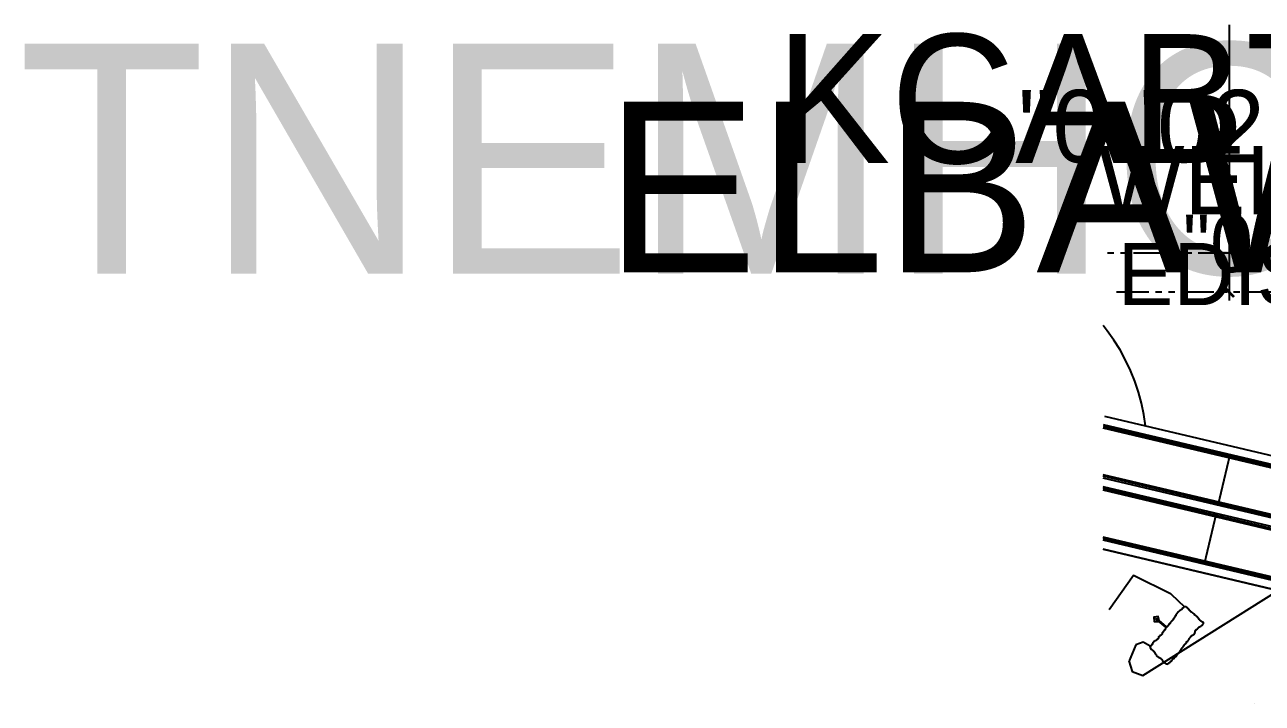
# Model space of a CAD drawing. Header units: feet. Extents: x -84 to 198, y -22 to 181.
# Drawn here: x -83.7 to 11.7, y 128.6 to 180.9 of the extents above; entities that cross this region are included whole.
import ezdxf
from ezdxf.enums import TextEntityAlignment as Align

# ---------------------------------------------------------------- set-up
doc = ezdxf.new("R2010")
doc.units = ezdxf.units.FT
for name, color, linetype in [('A-LINEA', 7, 'CONTINUOUS'), ('A-LINEA-FINA', 9, 'CONTINUOUS'), ('A-TEXTO-PDF', 3, 'CONTINUOUS')]:
    doc.layers.add(name, color=color, linetype=linetype)

msp = doc.modelspace()

# ---------------------------------------------------------------- linework, layer by layer
at = {"layer": 'A-LINEA'}
for p, q in [((0.28, 163.2578), (-0.2267, 163.2578)), ((1.28, 163.2578), (0.7733, 163.2578)), ((4.28, 163.2578), (1.7733, 163.2578)), ((5.28, 163.2578), (4.7733, 163.2578)), ((6.28, 163.2578), (5.7733, 163.2578)), ((9.28, 163.2578), (6.7733, 163.2578)), ((10.28, 163.2578), (9.7733, 163.2578)), ((11.28, 163.2578), (10.7733, 163.2578)), ((2.9733, 160.2578), (0.48, 160.2578)), ((3.9733, 160.2578), (3.48, 160.2578)), ((4.9733, 160.2578), (4.48, 160.2578)), ((7.9733, 160.2578), (5.48, 160.2578)), ((8.9733, 160.2578), (8.48, 160.2578)), ((9.9733, 160.2578), (9.48, 160.2578)), ((12.9733, 160.2578), (10.48, 160.2578)), ((-0.44, 150.6978), (37.3467, 141.7644)), ((-0.5467, 150.0444), (37.1867, 141.1111)), ((8.3067, 143.8311), (9.2267, 147.7244)), ((26.8533, 139.6978), (-0.5467, 146.1778)), ((26.8267, 139.5778), (-0.5467, 146.0578)), ((25.8267, 139.6844), (-0.5467, 145.9244)), ((25.6667, 139.0311), (-0.5467, 145.2444)), ((14.9333, 141.4444), (-0.5467, 145.1111)), ((14.9067, 141.3244), (-0.5467, 144.9778)), ((8.16, 143.1778), (7.2267, 139.2844)), ((14.1067, 137.9111), (-0.5467, 141.3778)), ((14.08, 137.7911), (-0.5467, 141.2578)), ((13.0667, 137.8978), (-0.5467, 141.1244)), ((12.92, 137.2578), (-0.5467, 140.4444)), ((-0.5467, 140.4444), (12.92, 137.2578)), ((2.5022, 130.701), (12.9314, 137.2503)), ((2.5022, 130.701), (12.9314, 137.2503)), ((4.6895, 136.9678), (5.7241, 135.9954)), ((4.6895, 136.9678), (5.7241, 135.9954)), ((3.52, 135.0311), (4.28, 134.3911)), ((4.3333, 134.4444), (3.5733, 135.0844)), ((1.9638, 133.0716), (1.4433, 131.8388)), ((1.9638, 133.0716), (1.4433, 131.8388)), ((11.12, 128.5644), (11.12, 128.5644))]:
    msp.add_line(p, q, dxfattribs=at)
for points in [[(9.1733, 159.6044), (9.1733, 160.2311), (9.1733, 180.2311), (9.1733, 180.8578)], [(2.72, 149.9511), (2.5867, 150.8311), (2.4133, 151.6978), (2.1733, 152.5511), (1.8933, 153.3911), (1.56, 154.2178), (1.1733, 155.0178), (0.7467, 155.8044), (0.28, 156.5511), (-0.24, 157.2711), (-0.5467, 157.6711)], [(-0.5467, 149.9111), (27.6933, 143.2311), (27.6667, 143.0978), (-0.5467, 149.7778)], [(4.6972, 136.9684), (1.779, 138.4211), (-0.0947, 135.7537)], [(4.6972, 136.9684), (1.779, 138.4211), (-0.0947, 135.7537)], [(6.5733, 134.2044), (6.6133, 134.2178), (6.6267, 134.2444), (6.6667, 134.2578), (6.6667, 134.2711), (6.72, 134.2978), (6.7333, 134.3111), (6.7467, 134.3244), (6.76, 134.3511), (6.7867, 134.3778), (6.7867, 134.3911), (6.7867, 134.4044), (6.8, 134.4178), (6.8267, 134.4311), (6.9867, 134.5111), (7, 134.5244), (7.0267, 134.5511), (7.04, 134.5644), (7.0533, 134.5778), (7.0933, 134.5911), (7.0933, 134.6178), (7.1067, 134.6178), (7.12, 134.6444), (7.1333, 134.6578), (7.1467, 134.6711), (7.16, 134.6978), (7.1867, 134.7111), (7.1867, 134.7244), (7.1867, 134.7511), (7.1867, 134.7644), (7.1867, 134.7778), (7.16, 134.8044), (7.1467, 134.8044), (7.1333, 134.8178), (7.12, 134.8178), (7.0933, 134.8178), (7.08, 134.8444), (7.0533, 134.8444), (7.0533, 134.8578), (7.04, 134.8578), (7.0267, 134.8578), (7, 134.8844), (7, 134.8978), (6.9867, 134.8978), (6.9733, 134.8978), (6.96, 134.9244), (6.92, 134.9378), (6.9067, 134.9911), (6.8667, 135.0044), (6.8533, 135.0178), (6.84, 135.0311), (6.8133, 135.0978), (6.7867, 135.1111), (6.76, 135.1244), (6.7467, 135.1511), (6.72, 135.1644), (6.7067, 135.2178), (6.68, 135.2311), (6.6667, 135.2444), (6.64, 135.2711), (6.6267, 135.2844), (6.6133, 135.3111), (6.6, 135.3111), (6.5867, 135.3244), (6.5867, 135.3111), (6.5733, 135.3244), (6.56, 135.3378), (6.52, 135.3511), (6.4933, 135.4311), (6.48, 135.4311), (6.4667, 135.4311), (6.4533, 135.4311), (6.44, 135.4444), (6.4133, 135.4711), (6.4, 135.4711), (6.3867, 135.4844), (6.36, 135.5111), (6.3333, 135.5244), (6.32, 135.5244), (6.2933, 135.5644), (6.28, 135.5778), (6.2667, 135.5911), (6.24, 135.5911), (6.24, 135.6044), (6.2133, 135.6178), (6.2, 135.6311), (6.1867, 135.6311), (6.1733, 135.6711), (6.12, 135.6844), (6.1067, 135.7244), (6.08, 135.7511), (6.0667, 135.7911), (6.04, 135.7911), (6.04, 135.8178), (6.0133, 135.8311), (6, 135.8311), (5.9733, 135.8844), (5.9467, 135.8978), (5.9333, 135.9244), (5.9067, 135.9644), (5.8933, 135.9511), (5.88, 135.9778), (5.8667, 135.9778), (5.8533, 135.9911), (5.8533, 136.0044), (5.8133, 136.0044), (5.8, 136.0044), (5.7733, 136.0044), (5.76, 135.9911), (5.7467, 136.0044), (5.7333, 135.9911), (5.72, 136.0044), (5.6533, 135.9778), (5.64, 135.9511), (5.64, 135.9378), (5.6267, 135.9378), (5.6133, 135.9111), (5.6, 135.8978), (5.5867, 135.8978), (5.5867, 135.8844), (5.5467, 135.8578), (5.5467, 135.8444), (5.5467, 135.8311), (5.5333, 135.8311), (5.52, 135.8044), (5.52, 135.7778), (5.32, 135.6978), (5.32, 135.6844), (5.2933, 135.6711), (5.28, 135.6311), (5.2667, 135.6311), (5.2533, 135.6044), (5.2133, 135.5911), (5.2, 135.5644), (5.1867, 135.5511), (5.1733, 135.5378), (5.16, 135.5244), (5.16, 135.5111), (5.1467, 135.4978), (5.1333, 135.4844), (5.1333, 135.4711), (5.12, 135.4711), (5.12, 135.4578), (5.0933, 135.4444), (5.08, 135.4178), (5.0667, 135.4044), (5.0533, 135.3911), (5.0533, 135.3778), (5.04, 135.3378), (5.04, 135.3111), (5, 135.2978), (5.0133, 135.2844), (4.9867, 135.2711), (4.9867, 135.2578), (4.96, 135.2311), (4.96, 135.2178), (4.96, 135.2044), (4.9467, 135.1911), (4.9467, 135.1778), (4.9067, 135.1644), (4.9067, 135.1244), (4.8933, 135.0978), (4.88, 135.0844), (4.88, 135.0711), (4.8667, 135.0578), (4.8533, 135.0444), (4.84, 135.0444), (4.84, 135.0178), (4.84, 135.0044), (4.8133, 135.0044), (4.8133, 134.9911), (4.7867, 134.9778), (4.7867, 134.9644), (4.7867, 134.9511), (4.76, 134.9244), (4.7333, 134.8978), (4.7333, 134.8844), (4.72, 134.8844), (4.7067, 134.8578), (4.68, 134.8444), (4.6667, 134.8311), (4.6667, 134.8178), (4.6533, 134.8044), (4.64, 134.7911), (4.64, 134.7778), (4.6133, 134.7644), (4.6267, 134.7511), (4.6, 134.7378), (4.6, 134.7111), (4.56, 134.6978), (4.56, 134.6844), (4.5467, 134.6844), (4.5467, 134.6578), (4.52, 134.6578), (4.52, 134.6444), (4.48, 134.6178), (4.4933, 134.6044), (4.48, 134.5911), (4.4533, 134.5644), (4.4533, 134.5378), (4.44, 134.5378), (4.44, 134.5244), (4.4133, 134.5111), (4.4, 134.4978), (4.3867, 134.4711), (4.3733, 134.4578), (4.36, 134.4311), (4.3333, 134.4178), (4.3333, 134.4044), (4.3067, 134.3778), (4.2667, 134.3511), (4.2533, 134.3378), (4.24, 134.3244), (4.2267, 134.2978), (4.2267, 134.2844), (4.2133, 134.2578), (4.2133, 134.2311), (4.2, 134.2311), (4.2, 134.2178), (4.1867, 134.2044), (4.1733, 134.1911), (4.16, 134.1911), (4.1733, 134.1778), (4.16, 134.1778), (4.1467, 134.1511), (4.1333, 134.1511), (4.12, 134.1378), (4.12, 134.1244), (4.12, 134.1111), (4.0933, 134.1111), (4.08, 134.0711), (4.0667, 134.0578), (4.0667, 134.0311), (4.0267, 134.0178), (4.0267, 134.0044), (4, 133.9911), (4, 133.9778), (4, 133.9644), (4, 133.9378), (4, 133.9111), (3.9867, 133.9111), (3.9867, 133.8978), (3.96, 133.8844), (3.96, 133.8711), (3.9467, 133.8578), (3.92, 133.8444), (3.9067, 133.8178), (3.84, 133.7911), (3.8533, 133.7778), (3.8133, 133.7644), (3.8267, 133.7511), (3.8, 133.7378), (3.7867, 133.7111), (3.76, 133.6978), (3.7467, 133.6844), (3.72, 133.6711), (3.7333, 133.6578), (3.72, 133.6444), (3.72, 133.6178), (3.7067, 133.6044), (3.6933, 133.5644), (3.6933, 133.5511), (3.68, 133.5511), (3.6667, 133.5244), (3.68, 133.5244), (3.6267, 133.4978), (3.6267, 133.4844), (3.5467, 133.4444), (3.5467, 133.4311), (3.52, 133.4178), (3.52, 133.4044), (3.44, 133.3778), (3.4267, 133.3511), (3.36, 133.3244), (3.3467, 133.3111), (3.32, 133.2844), (3.2933, 133.2578), (3.28, 133.2444), (3.28, 133.2311), (3.2667, 133.2311), (3.28, 133.2178), (3.2533, 133.1778), (3.24, 133.1644), (3.24, 133.1378), (3.2267, 133.0844), (3.1733, 133.0578), (3.16, 133.0311), (3.16, 133.0178), (3.1467, 133.0178), (3.1467, 133.0044), (3.0533, 132.9511), (3.08, 132.8844), (3.08, 132.8711), (3.1333, 132.7378), (3.16, 132.7244), (3.1733, 132.7111), (3.1867, 132.7111), (3.2, 132.6978), (3.2133, 132.6844), (3.2267, 132.6844), (3.24, 132.6711), (3.2533, 132.6578), (3.2667, 132.6178), (3.32, 132.6044), (3.3333, 132.5778), (3.3467, 132.5778), (3.3467, 132.5511), (3.36, 132.5511), (3.3867, 132.5111), (3.4, 132.4978), (3.4667, 132.3644), (3.48, 132.3644), (3.4933, 132.3511), (3.5067, 132.3378), (3.5333, 132.3111), (3.56, 132.2311), (3.5867, 132.2044), (3.6, 132.2044), (3.6133, 132.1911), (3.6133, 132.2044), (3.64, 132.1644), (3.6533, 132.1778), (3.6667, 132.1378), (3.6933, 132.1378), (3.6933, 132.1244), (3.7333, 132.1111), (3.7467, 132.0844), (3.76, 132.0978), (3.7733, 132.0844), (3.7867, 132.0711), (3.8, 132.0711), (3.8133, 132.0578), (3.8267, 132.0578), (3.84, 132.0444), (3.8667, 132.0311), (3.8667, 132.0178), (3.8933, 132.0178), (3.8933, 132.0044), (3.9067, 132.0044), (3.92, 131.9911), (3.9467, 131.9511), (3.9733, 131.9378), (4, 131.8844), (4.0133, 131.8711), (4.0267, 131.8444), (4.0667, 131.8178), (4.0933, 131.7778), (4.12, 131.7511), (4.1467, 131.7244), (4.16, 131.7111), (4.1733, 131.6978), (4.1867, 131.6844), (4.2, 131.6711), (4.2267, 131.6711), (4.24, 131.6444), (4.2533, 131.6311), (4.28, 131.6178), (4.3067, 131.6044), (4.32, 131.5911), (4.3333, 131.5911), (4.3467, 131.5778), (4.36, 131.5778), (4.5067, 131.6444), (4.5067, 131.6578), (4.52, 131.6711), (4.5333, 131.6978), (4.5467, 131.7111), (4.6133, 131.7378), (4.64, 131.7644), (4.6533, 131.8044), (4.7067, 131.8178), (4.7067, 131.8311), (4.7333, 131.8444), (4.7333, 131.8578), (4.7467, 131.8711), (4.7467, 131.8844), (4.7733, 131.8978), (4.7867, 131.9111), (4.8, 131.9244), (4.8133, 131.9378), (4.8267, 131.9511), (4.8267, 131.9778), (4.8533, 131.9778), (4.8667, 132.0044), (4.9067, 132.0178), (4.9067, 132.0311), (4.92, 132.0444), (4.9333, 132.0578), (4.9467, 132.0578), (4.96, 132.0844), (4.9733, 132.0978), (4.9867, 132.1244), (5, 132.1244), (5, 132.1378), (5.0533, 132.1644), (5.0533, 132.1911), (5.0933, 132.2044), (5.1067, 132.2311), (5.12, 132.2444), (5.1333, 132.2844), (5.1467, 132.2978), (5.1733, 132.3111), (5.1733, 132.3378), (5.2133, 132.3778), (5.2267, 132.3911), (5.24, 132.4178), (5.2667, 132.4311), (5.2667, 132.4444), (5.2667, 132.4578), (5.28, 132.4711), (5.2933, 132.4844), (5.2933, 132.4978), (5.32, 132.5111), (5.3333, 132.5244), (5.3467, 132.5378), (5.36, 132.5511), (5.36, 132.5644), (5.3733, 132.5911), (5.3867, 132.5911), (5.4, 132.6311), (5.4133, 132.6311), (5.4133, 132.6444), (5.4267, 132.6844), (5.4533, 132.6844), (5.4533, 132.7111), (5.48, 132.7511), (5.52, 132.7911), (5.5333, 132.8444), (5.5733, 132.8711), (5.6, 132.9111), (5.6133, 132.9378), (5.64, 132.9511), (5.64, 132.9778), (5.6533, 132.9778), (5.6533, 132.9911), (5.6667, 133.0044), (5.68, 133.0178), (5.6933, 133.0578), (5.72, 133.0711), (5.7467, 133.0978), (5.76, 133.1244), (5.7733, 133.1378), (5.7867, 133.1644), (5.8533, 133.1911), (5.84, 133.1911), (5.8533, 133.2178), (5.8667, 133.2311), (5.8667, 133.2444), (5.88, 133.2711), (5.9067, 133.3111), (5.92, 133.3111), (5.96, 133.3511), (5.9733, 133.3778), (6.0133, 133.4311), (6.0133, 133.4444), (6.04, 133.4711), (6.0667, 133.4978), (6.0533, 133.5111), (6.0667, 133.5111), (6.0667, 133.5244), (6.08, 133.5244), (6.08, 133.5644), (6.1067, 133.5644), (6.12, 133.5911), (6.1333, 133.6044), (6.1733, 133.6578), (6.1867, 133.6578), (6.1867, 133.6711), (6.2133, 133.6844), (6.2133, 133.6978), (6.2133, 133.7111), (6.2267, 133.7111), (6.2267, 133.7378), (6.2533, 133.7378), (6.2667, 133.7778), (6.32, 133.8044), (6.3333, 133.8178), (6.4267, 133.8578), (6.44, 133.8844), (6.48, 133.9111), (6.4933, 133.9244), (6.5067, 133.9378), (6.52, 133.9644), (6.52, 133.9911), (6.5333, 134.0311), (6.5333, 134.0711), (6.5333, 134.0978), (6.5467, 134.1378), (6.56, 134.1511), (6.56, 134.1644), (6.5733, 134.2044)], [(3.0533, 132.9511), (3.08, 132.8844), (3.08, 132.8711), (3.1333, 132.7378), (3.16, 132.7244), (3.1733, 132.7111), (3.1867, 132.7111), (3.2, 132.6978), (3.2133, 132.6844), (3.2267, 132.6844), (3.24, 132.6711), (3.2533, 132.6578), (3.2667, 132.6178), (3.32, 132.6044), (3.3333, 132.5778), (3.3467, 132.5778), (3.3467, 132.5511), (3.36, 132.5511), (3.3867, 132.5111), (3.4, 132.4978), (3.4667, 132.3644), (3.48, 132.3644), (3.4933, 132.3511), (3.5067, 132.3378), (3.5333, 132.3111), (3.56, 132.2311), (3.5867, 132.2044), (3.6, 132.2044), (3.6133, 132.1911), (3.6133, 132.2044), (3.64, 132.1644), (3.6533, 132.1778), (3.6667, 132.1378), (3.6933, 132.1378), (3.6933, 132.1244), (3.7333, 132.1111), (3.7467, 132.0844), (3.76, 132.0978), (3.7733, 132.0844), (3.7867, 132.0711), (3.8, 132.0711), (3.8133, 132.0578), (3.8267, 132.0578), (3.84, 132.0444), (3.8667, 132.0311), (3.8667, 132.0178), (3.8933, 132.0178), (3.8933, 132.0044), (3.9067, 132.0044), (3.92, 131.9911), (3.9467, 131.9511), (3.9733, 131.9378), (4, 131.8844), (4.0133, 131.8711), (4.0267, 131.8444), (4.0667, 131.8178), (4.0933, 131.7778), (4.12, 131.7511), (4.1467, 131.7244), (4.16, 131.7111), (4.1733, 131.6978), (4.1867, 131.6844), (4.2, 131.6711), (4.2267, 131.6711), (4.24, 131.6444), (4.2533, 131.6311), (4.28, 131.6178), (4.3067, 131.6044), (4.32, 131.5911), (4.3333, 131.5911), (4.3467, 131.5778), (4.36, 131.5778), (4.5067, 131.6444), (4.5067, 131.6578), (4.52, 131.6711), (4.5333, 131.6978), (4.5467, 131.7111), (4.6133, 131.7378), (4.64, 131.7644), (4.6533, 131.8044), (4.7067, 131.8178), (4.7067, 131.8311), (4.7333, 131.8444), (4.7333, 131.8578), (4.7467, 131.8711), (4.7467, 131.8844), (4.7733, 131.8978), (4.7867, 131.9111), (4.8, 131.9244), (4.8133, 131.9378), (4.8267, 131.9511), (4.8267, 131.9778), (4.8533, 131.9778), (4.8667, 132.0044), (4.9067, 132.0178), (4.9067, 132.0311), (4.92, 132.0444), (4.9333, 132.0578), (4.9467, 132.0578), (4.96, 132.0844), (4.9733, 132.0978), (4.9867, 132.1244), (5, 132.1244), (5, 132.1378), (5.0533, 132.1644), (5.0533, 132.1911), (5.0933, 132.2044), (5.1067, 132.2311), (5.12, 132.2444), (5.1333, 132.2844), (5.1467, 132.2978), (5.1733, 132.3111), (5.1733, 132.3378), (5.2133, 132.3778), (5.2267, 132.3911), (5.24, 132.4178), (5.2667, 132.4311), (5.2667, 132.4444), (5.2667, 132.4578), (5.28, 132.4711), (5.2933, 132.4844), (5.2933, 132.4978), (5.32, 132.5111), (5.3333, 132.5244), (5.3467, 132.5378), (5.36, 132.5511), (5.36, 132.5644), (5.3733, 132.5911), (5.3867, 132.5911), (5.4, 132.6311), (5.4133, 132.6311), (5.4133, 132.6444), (5.4267, 132.6844), (5.4533, 132.6844), (5.4533, 132.7111), (5.48, 132.7511), (5.52, 132.7911), (5.5333, 132.8444), (5.5733, 132.8711), (5.6, 132.9111), (5.6133, 132.9378), (5.64, 132.9511), (5.64, 132.9778), (5.6533, 132.9778), (5.6533, 132.9911), (5.6667, 133.0044), (5.68, 133.0178), (5.6933, 133.0578), (5.72, 133.0711), (5.7467, 133.0978), (5.76, 133.1244), (5.7733, 133.1378), (5.7867, 133.1644), (5.8533, 133.1911), (5.84, 133.1911), (5.8533, 133.2178), (5.8667, 133.2311), (5.8667, 133.2444), (5.88, 133.2711), (5.9067, 133.3111), (5.92, 133.3111), (5.96, 133.3511), (5.9733, 133.3778), (6.0133, 133.4311), (6.0133, 133.4444), (6.04, 133.4711), (6.0667, 133.4978), (6.0533, 133.5111), (6.0667, 133.5111), (6.0667, 133.5244), (6.08, 133.5244), (6.08, 133.5644), (6.1067, 133.5644), (6.12, 133.5911), (6.1333, 133.6044), (6.1733, 133.6578), (6.1867, 133.6578), (6.1867, 133.6711), (6.2133, 133.6844), (6.2133, 133.6978), (6.2133, 133.7111), (6.2267, 133.7111), (6.2267, 133.7378), (6.2533, 133.7378), (6.2667, 133.7778), (6.32, 133.8044), (6.3333, 133.8178), (6.4267, 133.8578), (6.44, 133.8844), (6.48, 133.9111), (6.4933, 133.9244), (6.5067, 133.9378), (6.52, 133.9644), (6.52, 133.9911), (6.5333, 134.0311), (6.5333, 134.0711), (6.5333, 134.0978), (6.5467, 134.1378), (6.56, 134.1511), (6.56, 134.1644), (6.5733, 134.2044), (6.6133, 134.2178), (6.6267, 134.2444), (6.6667, 134.2578), (6.6667, 134.2711), (6.72, 134.2978), (6.7333, 134.3111), (6.7467, 134.3244), (6.76, 134.3511), (6.7867, 134.3778), (6.7867, 134.3911), (6.7867, 134.4044), (6.8, 134.4178), (6.8267, 134.4311), (6.9867, 134.5111), (7, 134.5244), (7.0267, 134.5511), (7.04, 134.5644), (7.0533, 134.5778), (7.0933, 134.5911), (7.0933, 134.6178), (7.1067, 134.6178), (7.12, 134.6444), (7.1333, 134.6578), (7.1467, 134.6711), (7.16, 134.6978), (7.1867, 134.7111), (7.1867, 134.7244), (7.1867, 134.7511), (7.1867, 134.7644), (7.1867, 134.7778), (7.16, 134.8044), (7.1467, 134.8044), (7.1333, 134.8178), (7.12, 134.8178), (7.0933, 134.8178), (7.08, 134.8444), (7.0533, 134.8444), (7.0533, 134.8578), (7.04, 134.8578), (7.0267, 134.8578), (7, 134.8844), (7, 134.8978), (6.9867, 134.8978), (6.9733, 134.8978), (6.96, 134.9244), (6.92, 134.9378), (6.9067, 134.9911), (6.8667, 135.0044), (6.8533, 135.0178), (6.84, 135.0311), (6.8133, 135.0978), (6.7867, 135.1111), (6.76, 135.1244), (6.7467, 135.1511), (6.72, 135.1644), (6.7067, 135.2178), (6.68, 135.2311), (6.6667, 135.2444), (6.64, 135.2711), (6.6267, 135.2844), (6.6133, 135.3111), (6.6, 135.3111), (6.5867, 135.3244), (6.5867, 135.3111), (6.5733, 135.3244), (6.56, 135.3378), (6.52, 135.3511), (6.4933, 135.4311), (6.48, 135.4311), (6.4667, 135.4311), (6.4533, 135.4311), (6.44, 135.4444), (6.4133, 135.4711), (6.4, 135.4711), (6.3867, 135.4844), (6.36, 135.5111), (6.3333, 135.5244), (6.32, 135.5244), (6.2933, 135.5644), (6.28, 135.5778), (6.2667, 135.5911), (6.24, 135.5911), (6.24, 135.6044), (6.2133, 135.6178), (6.2, 135.6311), (6.1867, 135.6311), (6.1733, 135.6711), (6.12, 135.6844), (6.1067, 135.7244), (6.08, 135.7511), (6.0667, 135.7911), (6.04, 135.7911), (6.04, 135.8178), (6.0133, 135.8311), (6, 135.8311), (5.9733, 135.8844), (5.9467, 135.8978), (5.9333, 135.9244), (5.9067, 135.9644), (5.8933, 135.9511), (5.88, 135.9778), (5.8667, 135.9778), (5.8533, 135.9911), (5.8533, 136.0044), (5.8133, 136.0044), (5.8, 136.0044), (5.7733, 136.0044), (5.76, 135.9911), (5.7467, 136.0044), (5.7333, 135.9911), (5.72, 136.0044)], [(3.7669, 134.9277), (3.6942, 135.2536), (3.3633, 135.2084), (3.3807, 134.8749), (3.7145, 134.8644)], [(3.5831, 135.0871), (3.5174, 135.0809), (3.5236, 135.0152)], [(3.0618, 132.9541), (2.5409, 133.2798), (1.96, 133.0798)], [(3.0618, 132.9541), (2.5409, 133.2798), (1.96, 133.0798)], [(1.4378, 131.8387), (1.6932, 131.0178), (2.5016, 130.7001)], [(1.4378, 131.8387), (1.6932, 131.0178), (2.5016, 130.7001)]]:
    msp.add_lwpolyline(points, dxfattribs=at)
at = {"layer": 'A-LINEA-FINA'}
for points in [[(9.52, 159.9511), (8.8267, 160.5111), (8.8933, 160.5778), (9.52, 159.9511), (9.52, 159.9511)], [(9.4533, 159.8844), (9.52, 159.9511), (8.8267, 160.5111), (9.4533, 159.8844)]]:
    msp.add_lwpolyline(points, dxfattribs=at)

# ---------------------------------------------------------------- texts
at = {"layer": 'A-TEXTO-PDF'}
for s, height, p in [('KCABTES', 9.944, (5.2265, 170.193)), ('TNEMHCAORCNE', 17.716, (17.1598, 161.6769)), ('"0-\'02', 5.582, (2.3998, 170.2534)), ('ELBAWOLLA', 13.144, (14.3198, 161.7794)), ('WEIV', 5.259, (8.0665, 166.2495)), ('"0-\'3', 4.438, (11.4932, 161.7917)), ('EDIS', 4.802, (8.0665, 159.246))]:
    msp.add_text(s, height=height, dxfattribs=at).set_placement(p, align=Align.CENTER)

doc.saveas('drawing.dxf')
